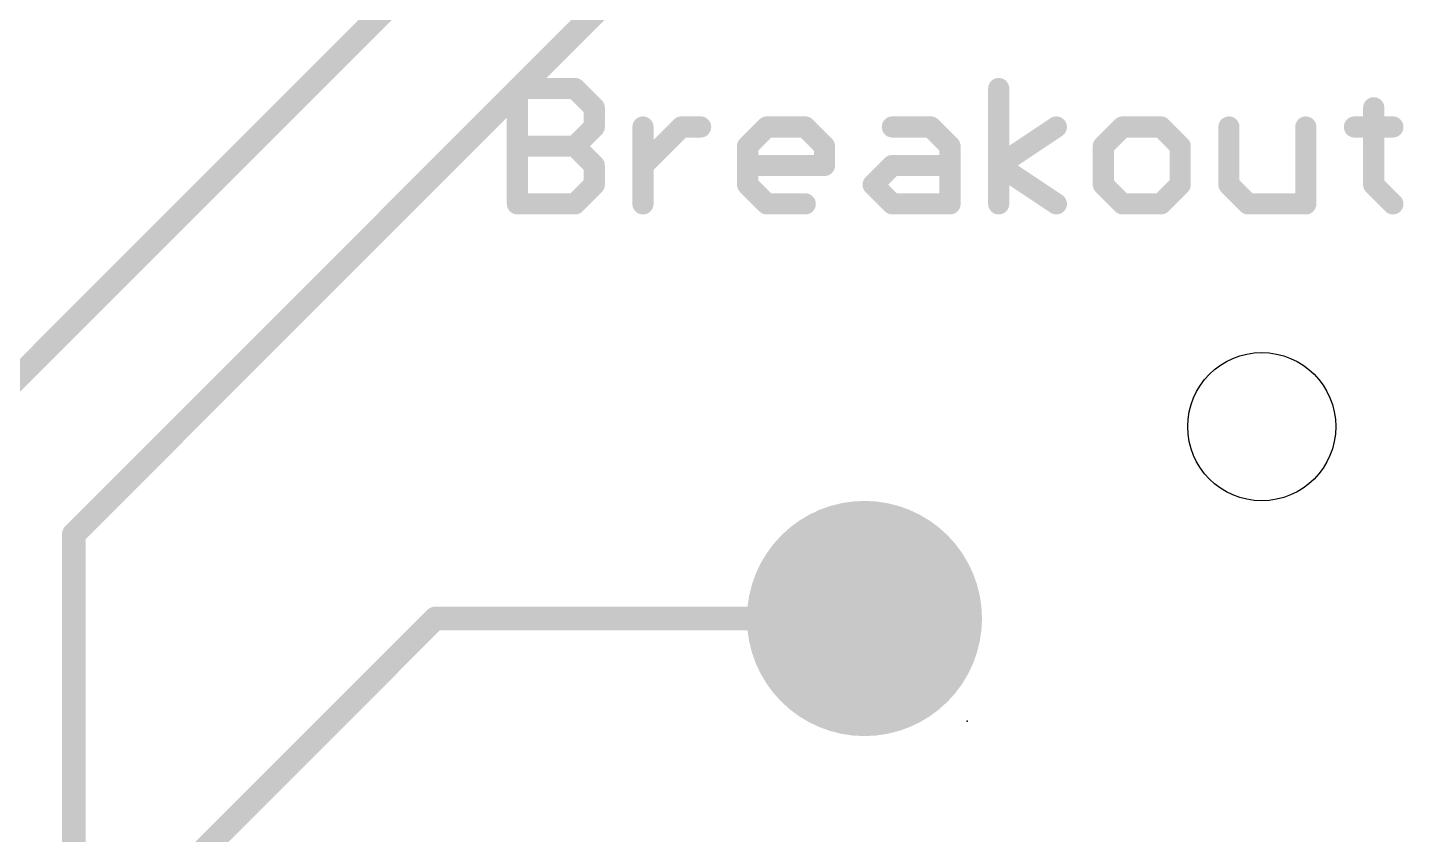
# Model space of a CAD drawing. Extents: x -17.9 to 17.9, y -20.3 to 17.9.
# Drawn here: x -10.15 to 4.71, y -1.22 to 7.49 of the extents above; entities that cross this region are included whole.
import ezdxf

# ---------------------------------------------------------------- set-up
doc = ezdxf.new("R2010")
doc.units = 0
for name, color, linetype in [('16', 132, 'CONTINUOUS'), ('17', 110, 'CONTINUOUS'), ('20', 53, 'CONTINUOUS'), ('21', 40, 'CONTINUOUS'), ('24', 53, 'CONTINUOUS')]:
    doc.layers.add(name, color=color, linetype=linetype)

# ---------------------------------------------------------------- blocks, each defined once
blk = doc.blocks.new('ROUNDP')
at = {"const_width": 0.5}
blk.add_lwpolyline([(0, -0.25, 1), (0, 0.25, 1), (0, -0.25)], format="xyb", dxfattribs=at)

msp = doc.modelspace()

# ---------------------------------------------------------------- linework, layer by layer
at = {"layer": '16', "const_width": 0.254}
for points in [[(3.4319, 15.1038), (-9.652, 2.0199)], [(-13.462, 0.508), (-3.2527, 10.7173)], [(-9.652, -7.62), (-9.652, 2.0199)], [(-8.636, -1.778), (-5.7478, 1.1102)], [(-5.7478, 1.1102), (-1.1102, 1.1102)]]:
    msp.add_lwpolyline(points, dxfattribs=at)
at = {"layer": '16', "const_width": 0.127}
for points in [[(-9.5885, 2.0199, 1), (-9.7155, 2.0199)], [(-9.6969, 2.0648, 1), (-9.6071, 1.975)], [(-5.7478, 1.1737, 1), (-5.7478, 1.0467)], [(-5.7029, 1.0653, 1), (-5.7927, 1.1551)], [(-1.1102, 1.0467, 1), (-1.1102, 1.1737)]]:
    msp.add_lwpolyline(points, format="xyb", dxfattribs=at)
at = {"layer": '20'}
msp.add_circle((3.182, 3.182), 0.8, dxfattribs=at)
at = {"layer": '21', "const_width": 0.2286}
for points in [[(-4.8595, 5.588), (-4.8595, 6.8337)], [(-4.8595, 6.8337), (-4.2367, 6.8337)], [(-4.2367, 6.8337), (-4.0291, 6.6261)], [(0.3404, 5.588), (0.3404, 6.8337)], [(-4.0291, 6.6261), (-4.0291, 6.4184)], [(4.3914, 6.6261), (4.3914, 5.7956)], [(-4.0291, 6.4184), (-4.2367, 6.2108)], [(-3.503, 5.588), (-3.503, 6.4184)], [(-3.503, 6.0032), (-3.0878, 6.4184)], [(-3.0878, 6.4184), (-2.8802, 6.4184)], [(-2.3726, 6.2108), (-2.165, 6.4184)], [(-2.165, 6.4184), (-1.7498, 6.4184)], [(-1.7498, 6.4184), (-1.5422, 6.2108)], [(-0.8085, 6.4184), (-0.3933, 6.4184)], [(-0.3933, 6.4184), (-0.1857, 6.2108)], [(0.3404, 6.0032), (0.9632, 6.4184)], [(1.6784, 6.4184), (1.4708, 6.2108)], [(2.0936, 6.4184), (1.6784, 6.4184)], [(2.3012, 6.2108), (2.0936, 6.4184)], [(2.8273, 6.4184), (2.8273, 5.7956)], [(3.6577, 5.588), (3.6577, 6.4184)], [(4.1838, 6.4184), (4.599, 6.4184)], [(-4.8595, 6.2108), (-4.2367, 6.2108)], [(-4.2367, 6.2108), (-4.0291, 6.0032)], [(-2.3726, 5.7956), (-2.3726, 6.2108)], [(-1.5422, 6.2108), (-1.5422, 6.0032)], [(-0.1857, 6.2108), (-0.1857, 5.588)], [(1.4708, 6.2108), (1.4708, 5.7956)], [(2.3012, 5.7956), (2.3012, 6.2108)], [(-4.0291, 6.0032), (-4.0291, 5.7956)], [(-1.5422, 6.0032), (-2.3726, 6.0032)], [(-1.0161, 5.7956), (-0.8085, 6.0032)], [(-0.8085, 6.0032), (-0.1857, 6.0032)], [(0.9632, 5.588), (0.3404, 6.0032)], [(-4.0291, 5.7956), (-4.2367, 5.588)], [(-2.165, 5.588), (-2.3726, 5.7956)], [(-0.8085, 5.588), (-1.0161, 5.7956)], [(1.4708, 5.7956), (1.6784, 5.588)], [(2.0936, 5.588), (2.3012, 5.7956)], [(2.8273, 5.7956), (3.0349, 5.588)], [(4.3914, 5.7956), (4.599, 5.588)], [(-4.2367, 5.588), (-4.8595, 5.588)], [(-1.7498, 5.588), (-2.165, 5.588)], [(-0.1857, 5.588), (-0.8085, 5.588)], [(1.6784, 5.588), (2.0936, 5.588)], [(3.0349, 5.588), (3.6577, 5.588)]]:
    msp.add_lwpolyline(points, dxfattribs=at)
at = {"layer": '21', "const_width": 0.1143}
for points in [[(-4.8024, 6.8337, 1), (-4.9167, 6.8337)], [(-4.8595, 6.8908, 1), (-4.8595, 6.7765)], [(-4.1963, 6.8741, 1), (-4.2771, 6.7933)], [(-4.2367, 6.7765, 1), (-4.2367, 6.8908)], [(0.3975, 6.8337, 1), (0.2832, 6.8337)], [(-3.972, 6.6261, 1), (-4.0863, 6.6261)], [(-4.0695, 6.5856, 1), (-3.9887, 6.6665)], [(4.4486, 6.6261, 1), (4.3343, 6.6261)], [(-4.0863, 6.4184, 1), (-3.972, 6.4184)], [(-3.9887, 6.378, 1), (-4.0695, 6.4589)], [(-3.4459, 6.4184, 1), (-3.5602, 6.4184)], [(-3.0878, 6.4756, 1), (-3.0878, 6.3613)], [(-3.0474, 6.378, 1), (-3.1282, 6.4589)], [(-2.8802, 6.3613, 1), (-2.8802, 6.4756)], [(-2.165, 6.4756, 1), (-2.165, 6.3613)], [(-2.1246, 6.378, 1), (-2.2054, 6.4589)], [(-1.7094, 6.4589, 1), (-1.7902, 6.378)], [(-1.7498, 6.3613, 1), (-1.7498, 6.4756)], [(-0.8085, 6.4756, 1), (-0.8085, 6.3613)], [(-0.3529, 6.4589, 1), (-0.4337, 6.378)], [(-0.3933, 6.3613, 1), (-0.3933, 6.4756)], [(0.9949, 6.3709, 1), (0.9315, 6.466)], [(1.6784, 6.4756, 1), (1.6784, 6.3613)], [(1.7188, 6.378, 1), (1.638, 6.4589)], [(2.134, 6.4589, 1), (2.0532, 6.378)], [(2.0936, 6.3613, 1), (2.0936, 6.4756)], [(2.8845, 6.4184, 1), (2.7702, 6.4184)], [(3.7149, 6.4184, 1), (3.6006, 6.4184)], [(4.1838, 6.4756, 1), (4.1838, 6.3613)], [(4.599, 6.3613, 1), (4.599, 6.4756)], [(-4.8595, 6.268, 1), (-4.8595, 6.1537)], [(-4.1963, 6.2512, 1), (-4.2771, 6.1704)], [(-4.2771, 6.2512, 1), (-4.1963, 6.1704)], [(-4.2367, 6.1537, 1), (-4.2367, 6.268)], [(-2.3155, 6.2108, 1), (-2.4298, 6.2108)], [(-2.413, 6.2512, 1), (-2.3322, 6.1704)], [(-1.485, 6.2108, 1), (-1.5993, 6.2108)], [(-1.5826, 6.1704, 1), (-1.5018, 6.2512)], [(-0.1285, 6.2108, 1), (-0.2428, 6.2108)], [(-0.2261, 6.1704, 1), (-0.1453, 6.2512)], [(1.528, 6.2108, 1), (1.4137, 6.2108)], [(1.4304, 6.2512, 1), (1.5112, 6.1704)], [(2.3584, 6.2108, 1), (2.2441, 6.2108)], [(2.2608, 6.1704, 1), (2.3417, 6.2512)], [(-3.972, 6.0032, 1), (-4.0863, 6.0032)], [(-4.0695, 5.9628, 1), (-3.9887, 6.0436)], [(-3.5435, 6.0436, 1), (-3.4626, 5.9628)], [(-2.3726, 6.0604, 1), (-2.3726, 5.9461)], [(-1.5422, 5.9461, 1), (-1.5422, 6.0604)], [(-0.8085, 6.0604, 1), (-0.8085, 5.9461)], [(-0.7681, 5.9628, 1), (-0.8489, 6.0436)], [(-0.1857, 5.9461, 1), (-0.1857, 6.0604)], [(0.3721, 6.0508, 1), (0.3087, 5.9557)], [(0.3087, 6.0508, 1), (0.3721, 5.9557)], [(-1.5993, 6.0032, 1), (-1.485, 6.0032)], [(-4.0863, 5.7956, 1), (-3.972, 5.7956)], [(-3.9887, 5.7552, 1), (-4.0695, 5.836)], [(-2.4298, 5.7956, 1), (-2.3155, 5.7956)], [(-2.3322, 5.836, 1), (-2.413, 5.7552)], [(-0.9757, 5.836, 1), (-1.0565, 5.7552)], [(-1.0565, 5.836, 1), (-0.9757, 5.7552)], [(1.5112, 5.836, 1), (1.4304, 5.7552)], [(1.4137, 5.7956, 1), (1.528, 5.7956)], [(2.2441, 5.7956, 1), (2.3584, 5.7956)], [(2.3417, 5.7552, 1), (2.2608, 5.836)], [(2.8677, 5.836, 1), (2.7869, 5.7552)], [(2.7702, 5.7956, 1), (2.8845, 5.7956)], [(4.4318, 5.836, 1), (4.351, 5.7552)], [(4.3343, 5.7956, 1), (4.4486, 5.7956)], [(-4.8595, 5.6452, 1), (-4.8595, 5.5309)], [(-4.2771, 5.6284, 1), (-4.1963, 5.5476)], [(-4.2367, 5.5309, 1), (-4.2367, 5.6452)], [(-2.165, 5.6452, 1), (-2.165, 5.5309)], [(-2.2054, 5.5476, 1), (-2.1246, 5.6284)], [(-1.7498, 5.5309, 1), (-1.7498, 5.6452)], [(-0.8085, 5.6452, 1), (-0.8085, 5.5309)], [(-0.8489, 5.5476, 1), (-0.7681, 5.6284)], [(-0.1857, 5.5309, 1), (-0.1857, 5.6452)], [(0.9315, 5.5404, 1), (0.9949, 5.6356)], [(1.6784, 5.6452, 1), (1.6784, 5.5309)], [(1.638, 5.5476, 1), (1.7188, 5.6284)], [(2.0532, 5.6284, 1), (2.134, 5.5476)], [(2.0936, 5.5309, 1), (2.0936, 5.6452)], [(3.0349, 5.6452, 1), (3.0349, 5.5309)], [(2.9945, 5.5476, 1), (3.0753, 5.6284)], [(3.6577, 5.5309, 1), (3.6577, 5.6452)], [(4.5586, 5.5476, 1), (4.6394, 5.6284)], [(-4.9167, 5.588, 1), (-4.8024, 5.588)], [(-3.5602, 5.588, 1), (-3.4459, 5.588)], [(-0.2428, 5.588, 1), (-0.1285, 5.588)], [(0.2832, 5.588, 1), (0.3975, 5.588)], [(3.6006, 5.588, 1), (3.7149, 5.588)]]:
    msp.add_lwpolyline(points, format="xyb", dxfattribs=at)
at = {"layer": '24'}
msp.add_point((0, 0), dxfattribs=at)

# ---------------------------------------------------------------- block references
at = {"layer": '17', "xscale": 2.54, "yscale": 2.54, "rotation": 315}
msp.add_blockref('ROUNDP', (-1.1102, 1.1102), dxfattribs=at)
msp.add_blockref('ROUNDP', (-1.1102, 1.1102), dxfattribs=at)

doc.saveas('drawing.dxf')
